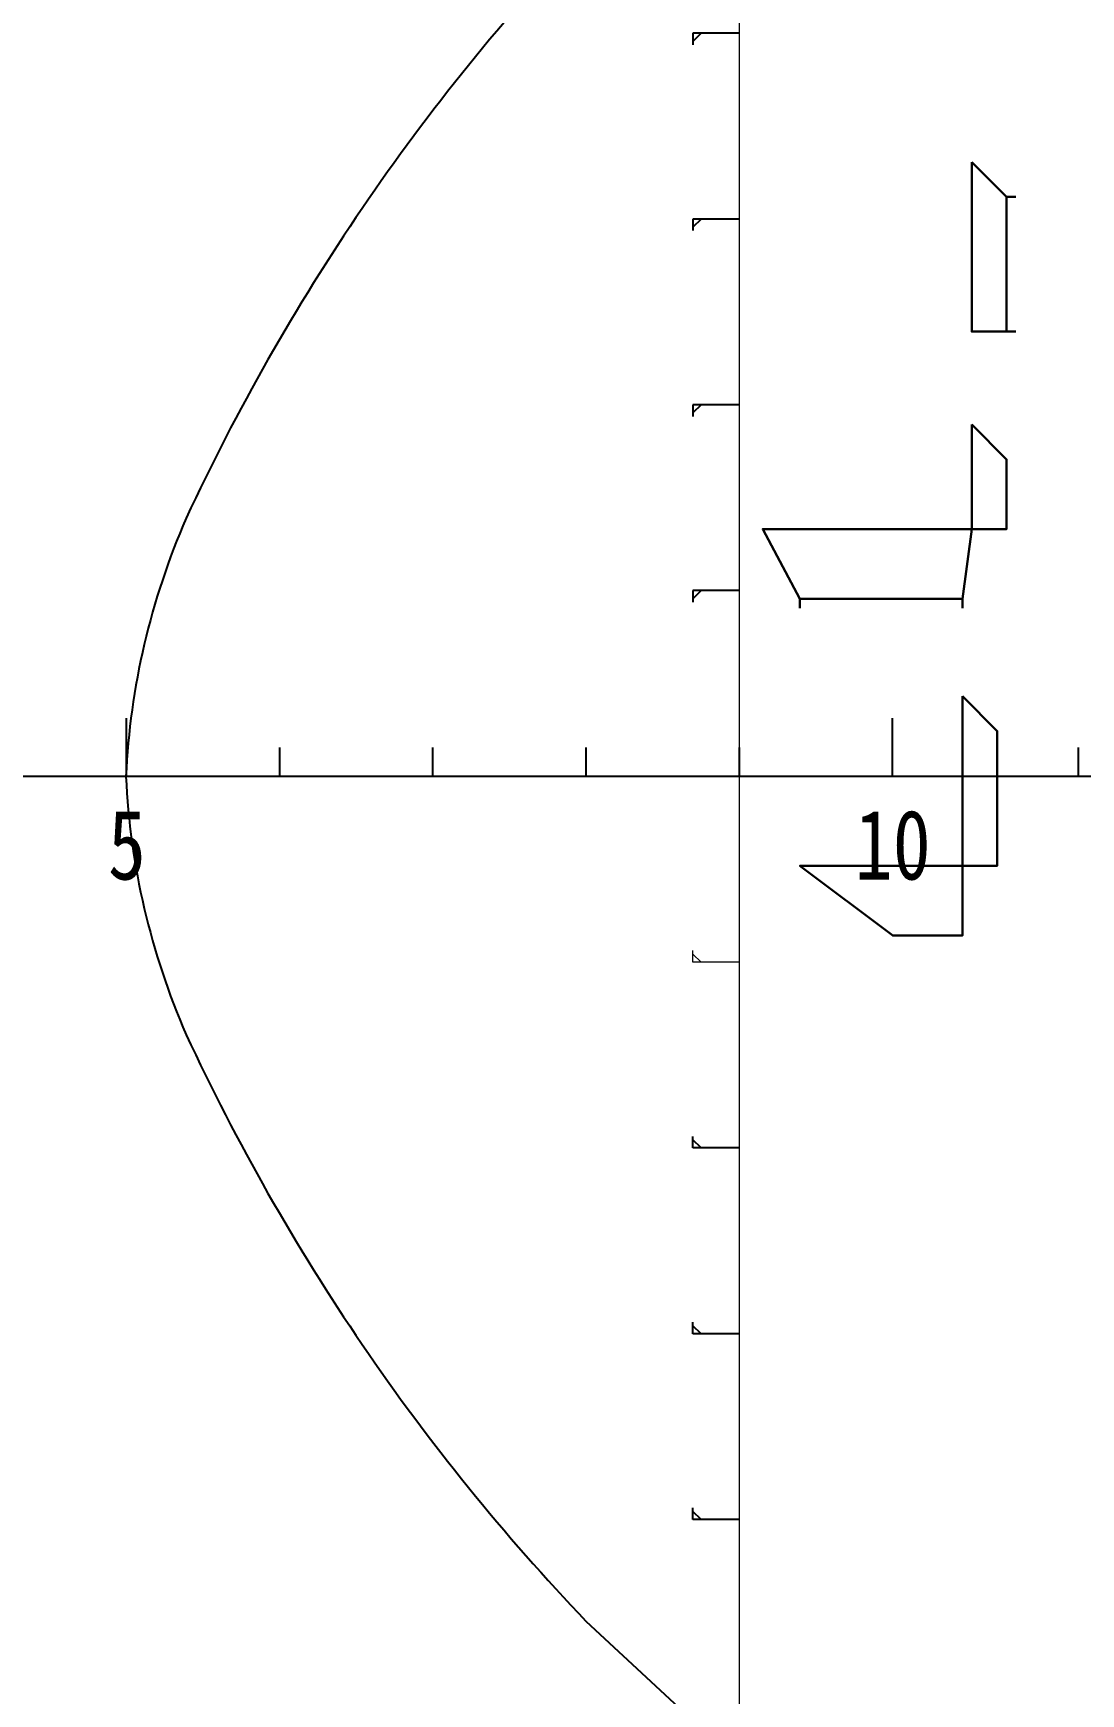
# Model space of a CAD drawing. Header units: millimetres. Extents: x -1838618 to -1600818, y -1770412 to -1553248.
# Drawn here: x -1823147 to -1818635, y -1689496 to -1682346 of the extents above; entities that cross this region are included whole.
import ezdxf

# ---------------------------------------------------------------- set-up
doc = ezdxf.new("R2010")
doc.units = ezdxf.units.MM
doc.header["$LTSCALE"] = 100
doc.linetypes.add('ACAD_ISO04W100', pattern=[30, 24, -3, 0, -3])
doc.layers.add('11', color=7, linetype='Continuous')
doc.layers.add('416grating', color=9, linetype='Continuous')
doc.layers.add('Vent', color=181, linetype='Continuous', lineweight=30)
doc.styles.add('ROMANT', font='', dxfattribs={"width": 0.8})
doc.styles.get('ROMANT').set_extended_font_data('SimSun')

# ---------------------------------------------------------------- blocks, each defined once
blk = doc.blocks.new('67')
at = {"color": 4}
for p, q in [((3300, 0), (3300, 250)), ((6600, 0), (6600, 250)), ((3300, 0), (3300, 125)), ((3300, 0), (3300, 125)), ((3960, 0), (3960, 125)), ((4620, 0), (4620, 125)), ((5280, 0), (5280, 125)), ((5940, 0), (5940, 125)), ((6600, 0), (6600, 125)), ((7400, 0), (7400, 125))]:
    blk.add_line(p, q, dxfattribs=at)
at = {"color": 4, "ltscale": 100}
blk.add_line((26786.6, 0), (-4089.1, 0), dxfattribs=at)
at = {"color": 4, "style": 'ROMANT', "width": 0.8}
for s, p in [('5', (3220.2, -444)), ('10', (6437.4, -444))]:
    blk.add_text(s, height=300, dxfattribs=at).set_placement(p)
blk = doc.blocks.new('A$C7F596DC5')
at = {"layer": 'Vent', "color": 2}
for points in [[(4530.6, 2494.9), (4490.6, 2494.9), (4490.6, 2454.9)], [(4300.6, 724.9), (4300.6, 764.9), (4260.6, 764.9)]]:
    blk.add_lwpolyline(points, dxfattribs=at)
at = {"layer": 'Vent', "color": 2, "extrusion": (0, -7.946e-13, -1)}
blk.add_lwpolyline([(-4530.6, 1914.9), (-4490.6, 1914.9), (-4490.6, 1954.9)], dxfattribs=at)
at = {"layer": 'Vent', "color": 2, "extrusion": (-7.946e-13, 0, -1)}
blk.add_lwpolyline([(-3600.6, 724.9), (-3600.6, 764.9), (-3640.6, 764.9)], dxfattribs=at)
at = {"layer": 'Vent', "color": 2}
mesh = blk.add_polyface(dxfattribs=at)
corners = [(4340.6, 2644.9, 10310), (4340.6, 2644.9, 10010), (4340.6, 1914.9, 10010), (4340.6, 1914.9, 10310), (4490.6, 2494.9, 10310), (4490.6, 2494.9, 10010), (4490.6, 1914.9, 10010), (4490.6, 1914.9, 10310)]
mesh.append_faces([[corners[k] for k in face] for face in [(0, 4, 7, 3), (0, 4, 5, 1), (1, 5, 6, 2), (3, 7, 6, 2)]], dxfattribs={"color": 2})
mesh = blk.add_polyface(dxfattribs=at)
corners = [(4340.6, 1514.9, 10210), (4340.6, 1514.9, 10010), (4340.6, 1064.9, 10010), (4340.6, 1064.9, 10210), (4490.6, 1364.9, 10210), (4490.6, 1364.9, 10010), (4490.6, 1064.9, 10010), (4490.6, 1064.9, 10210)]
mesh.append_faces([[corners[k] for k in face] for face in [(0, 4, 7, 3), (0, 4, 5, 1), (1, 5, 6, 2), (3, 7, 6, 2)]], dxfattribs={"color": 2})
mesh = blk.add_polyface(dxfattribs=at)
corners = [(4340.6, 1064.9, 10310), (4340.6, 1064.9, 10010), (3440.6, 1064.9, 10010), (3440.6, 1064.9, 10310), (4300.6, 764.9, 10310), (4300.6, 764.9, 10010), (3600.6, 764.9, 10010), (3600.6, 764.9, 10310)]
mesh.append_faces([[corners[k] for k in face] for face in [(0, 4, 7, 3), (0, 4, 5, 1), (1, 5, 6, 2), (3, 7, 6, 2)]], dxfattribs={"color": 2})
mesh = blk.add_polyface(dxfattribs=at)
corners = [(4300.6, 344.9, 10310), (4300.6, 344.9, 10010), (4300.6, -385.1, 10010), (4300.6, -385.1, 10310), (4450.6, 194.9, 10310), (4450.6, 194.9, 10010), (4450.6, -385.1, 10010), (4450.6, -385.1, 10310)]
mesh.append_faces([[corners[k] for k in face] for face in [(0, 4, 7, 3), (0, 4, 5, 1), (1, 5, 6, 2), (3, 7, 6, 2)]], dxfattribs={"color": 2})
mesh = blk.add_polyface(dxfattribs=at)
corners = [(4300.6, -385.1, 10310), (4300.6, -385.1, 10010), (3600.6, -385.1, 10010), (3600.6, -385.1, 10310), (4300.6, -685.1, 10210), (4300.6, -685.1, 10010), (4000.6, -685.1, 10010), (4000.6, -685.1, 10210)]
mesh.append_faces([[corners[k] for k in face] for face in [(0, 4, 7, 3), (0, 4, 5, 1), (1, 5, 6, 2), (3, 7, 6, 2)]], dxfattribs={"color": 2})
blk = doc.blocks.new('UPPER PLATFORM')
at = {"color": 6}
for p, q in [((-20660, 3199.95), (-20860, 3199.95)), ((-20860, 3199.95), (-20860, 3149.95)), ((-20825, 3199.95), (-20860, 3164.95)), ((-20825, 2399.95), (-20860, 2364.95)), ((-20860, 2399.95), (-20860, 2349.95)), ((-20660, 2399.95), (-20860, 2399.95)), ((-20660, 1599.95), (-20860, 1599.95)), ((-20860, 1599.95), (-20860, 1549.95)), ((-20825, 1599.95), (-20860, 1564.95)), ((-20825, 799.95), (-20860, 764.95)), ((-20860, 799.95), (-20860, 749.95)), ((-20660, 799.95), (-20860, 799.95)), ((-20860, -1600.05), (-20860, -1550.05)), ((-20825, -1600.05), (-20860, -1565.05)), ((-20660, -1600.05), (-20860, -1600.05)), ((-20860, -2400.05), (-20860, -2350.05)), ((-20825, -2400.05), (-20860, -2365.05)), ((-20660, -2400.05), (-20860, -2400.05)), ((-20860, -3200.05), (-20860, -3150.05)), ((-20825, -3200.05), (-20860, -3165.05)), ((-20660, -3200.05), (-20860, -3200.05))]:
    blk.add_line(p, q, dxfattribs=at)
at = {"layer": '11', "color": 6, "linetype": 'Continuous', "lineweight": 20}
for p, q in [((-20660, -9807.6), (-20660, 9807.6)), ((-20860, -800.05), (-20860, -750.05)), ((-20825, -800.05), (-20860, -765.05)), ((-20660, -800.05), (-20860, -800.05))]:
    blk.add_line(p, q, dxfattribs=at)
at = {"layer": '416grating', "lineweight": -3}
blk.add_blockref('A$C7F596DC5', (-24000, 0), dxfattribs=at)

msp = doc.modelspace()

# ---------------------------------------------------------------- linework, layer by layer
at = {"color": 6}
msp.add_lwpolyline([(-1820105.3, -1689796.8), (-1820765.3, -1689184)], dxfattribs=at)
for centre, radius, start, end in [((-1813973.1, -1688390.2), 9389.3, 136.33588, 155.07544), ((-1819604.6, -1685693.4), 3146.7, 156.39447, 177.31083), ((-1819604.6, -1685398.1), 3146.7, 182.68917, 203.60553), ((-1813973.1, -1682701.3), 9389.3, 204.92456, 223.66412)]:
    msp.add_arc(centre, radius, start, end, dxfattribs=at)

# ---------------------------------------------------------------- block references
at = {"color": 9, "linetype": 'ACAD_ISO04W100'}
msp.add_blockref('UPPER PLATFORM', (-1799445.3, -1685545.7), dxfattribs=at)
at = {"color": 7}
msp.add_blockref('67', (-1826045.3, -1685545.7), dxfattribs=at)

doc.saveas('drawing.dxf')
